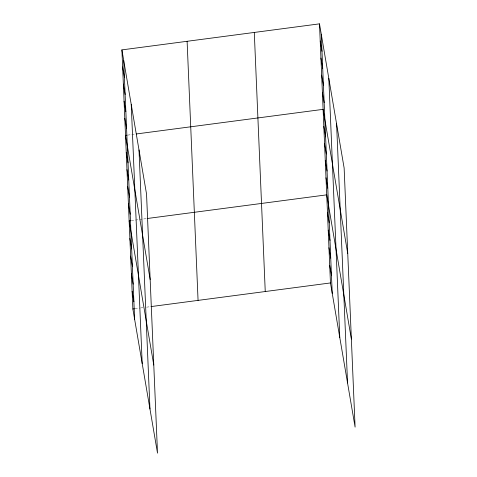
<?xml version="1.0" encoding="UTF-8"?>
<svg xmlns="http://www.w3.org/2000/svg" width="477" height="477" viewBox="0 0 477 477"><rect width="100%" height="100%" fill="white"/><g stroke="black" fill="none" stroke-linecap="round" stroke-linejoin="round"><path stroke-width="0.36" stroke-dasharray="2.38 1.79" d="M127.693 135.104L135.665 134.049M131.312 220.601L146.528 218.597M135.039 308.691L140.113 308.023M140.834 307.927L143.011 307.641M146.63 307.164L150.255 306.687"/><path stroke-width="0.72" d="M121.903 49.888L146.546 194.061L157.511 453.15L132.868 308.977L121.903 49.888L319.489 23.85L344.132 168.023L355.097 427.112L330.454 282.939L319.489 23.85M126.971 135.2L125.523 135.39L150.166 279.558M136.392 133.954L323.108 109.352L347.751 253.52M130.591 220.696L129.142 220.887L153.785 365.06M147.25 218.502L326.727 194.849L351.37 339.022M132.868 308.977L134.317 308.786M150.976 306.592L330.454 282.939M320.216 40.95L321.993 51.367M320.938 58.051L322.72 68.467M321.659 75.151L323.442 85.568M322.386 92.252L324.163 102.668M323.829 126.453L325.612 136.869M324.557 143.547L326.334 153.97M325.278 160.648L327.061 171.07M326 177.748L327.782 188.171M327.472 212.468L329.249 222.884M328.218 230.087L329.995 240.503M328.963 247.706L330.74 258.123M329.708 265.325L331.485 275.742M122.631 66.989L124.408 77.405M123.352 84.089L125.135 94.506M124.074 101.19L125.856 111.606M124.801 118.29L126.578 128.707M126.244 152.491L128.027 162.907M126.971 169.585L128.748 180.008M127.693 186.686L129.476 197.108M128.414 203.786L130.197 214.209M129.887 238.506L131.664 248.922M130.632 256.125L132.409 266.542M131.378 273.744L133.155 284.161M132.123 291.364L133.9 301.78M336.589 123.883L347.548 382.971M328.814 78.407L339.779 337.495M321.271 34.266L332.231 293.361M254.289 32.442L265.248 291.53M187.109 41.296L198.068 300.385M139.004 149.921L149.963 409.01M131.229 104.445L142.194 363.534M123.686 60.305L134.645 319.399"/></g></svg>
